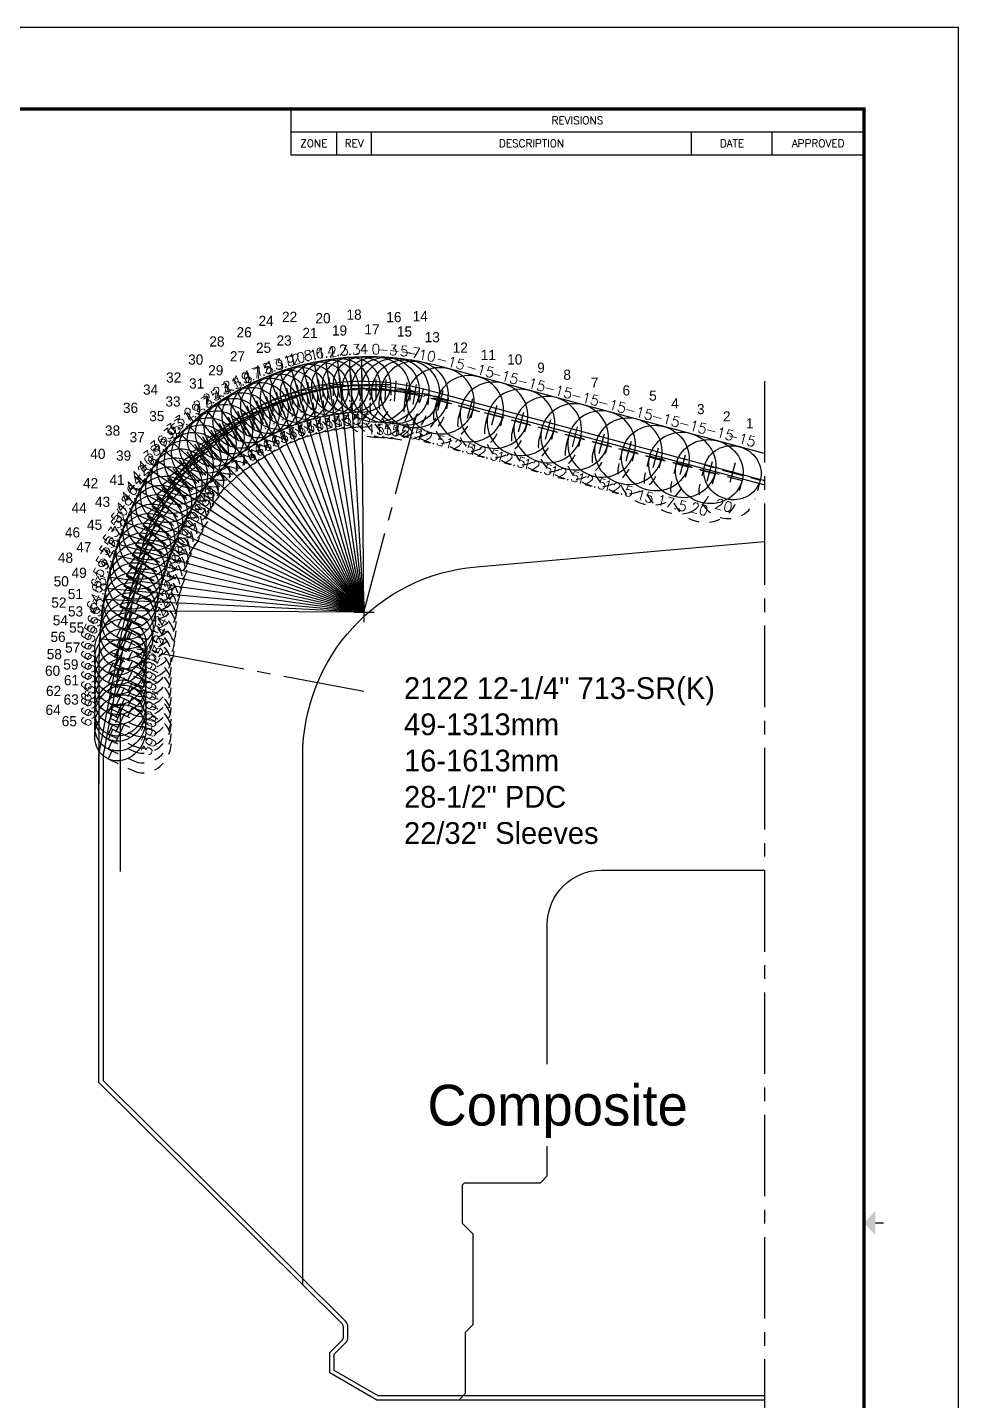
# Model space of a CAD drawing. Extents: x 34 to 102, y 11 to 33.
# Drawn here: x 93.43 to 102, y 20.35 to 32.99 of the extents above; entities that cross this region are included whole.
import ezdxf
from ezdxf.enums import TextEntityAlignment as Align

# ---------------------------------------------------------------- set-up
doc = ezdxf.new("R2010")
doc.units = 0
doc.header["$MEASUREMENT"] = 0
doc.header["$PDMODE"] = 35
doc.linetypes.add('CENTER2', pattern=[1.125, 0.75, -0.125, 0.125, -0.125])
doc.linetypes.add('HIDDEN2', pattern=[0.1875, 0.125, -0.0625])
doc.layers.get('0').update_dxf_attribs({"linetype": 'CONTINUOUS'})
doc.layers.get('Defpoints').update_dxf_attribs({"color": 10, "linetype": 'CONTINUOUS'})
for name, color, linetype in [('Blade1', 40, 'CONTINUOUS'), ('Blade3', 210, 'CONTINUOUS'), ('Blade5', 112, 'CONTINUOUS'), ('CDG-37977R1', 7, 'CONTINUOUS'), ('CLine', 5, 'CENTER2'), ('TEXT', 3, 'CONTINUOUS'), ('Title Block', 7, 'CONTINUOUS')]:
    doc.layers.add(name, color=color, linetype=linetype)
for name, color, linetype, true_color in [('Blade2', 7, 'CONTINUOUS', 0xcccc00), ('Blade4', 7, 'CONTINUOUS', 0x00cccc), ('Blade6', 190, 'CONTINUOUS', 0x7f00ff), ('Blade7', 7, 'CONTINUOUS', 0xcc00cc)]:
    doc.layers.add(name, color=color, linetype=linetype, true_color=true_color)
doc.layers.add('Non Print Text', color=3, linetype='CONTINUOUS', plot=False)
doc.styles.add('RomanD', font='romand.shx', dxfattribs={"width": 0.9})
doc.styles.add('RomanS', font='romans')

# ---------------------------------------------------------------- blocks, each defined once
blk = doc.blocks.new('CMark')
at = {"layer": 'CLine'}
for p, q in [((-0.094, 0), (0.094, 0)), ((0, 0.094), (0, -0.094))]:
    blk.add_line(p, q, dxfattribs=at)
blk = doc.blocks.new('1313@20')
for p, q in [((-0.17, 0), (-0.265, 0)), ((0.171, 0), (0.264, 0))]:
    blk.add_line(p, q)
at = {"color": 8, "linetype": 'HIDDEN2', "ltscale": 0.5}
blk.add_line((-0.265, 0), (-0.265, -0.178), dxfattribs=at)
at = {"color": 8, "linetype": 'HIDDEN2', "ltscale": 0.5, "flags": 128}
blk.add_lwpolyline([(0.264, 0), (0.264, -0.178)], dxfattribs=at)
blk.add_ellipse((0, 0), major_axis=(0.264, 0), ratio=0.939693)
at = {"color": 8, "linetype": 'HIDDEN2', "ltscale": 0.5}
blk.add_ellipse((0, -0.178), major_axis=(0.264, 0), ratio=0.939693, start_param=3.141593, end_param=6.283185, dxfattribs=at)
blk.add_blockref('CMark', (0, 0))
at = {"style": 'RomanS'}
blk.add_text('20', height=0.094, dxfattribs=at).set_placement((0, -0.311), align=Align.MIDDLE_CENTER)
blk.add_attdef('ANG', text='', height=0.094, dxfattribs=at).set_placement((0, 0.251), align=Align.BOTTOM_CENTER)
blk = doc.blocks.new('1613@12.5')
for p, q in [((-0.17, 0), (-0.312, 0)), ((0.171, 0), (0.312, 0))]:
    blk.add_line(p, q)
at = {"color": 8, "linetype": 'HIDDEN2', "ltscale": 0.5}
blk.add_line((-0.312, 0), (-0.312, -0.09), dxfattribs=at)
at = {"color": 8, "linetype": 'HIDDEN2', "ltscale": 0.5, "flags": 128}
blk.add_lwpolyline([(0.312, 0.022), (0.312, -0.09)], dxfattribs=at)
blk.add_ellipse((0, 0), major_axis=(-0.312, 0), ratio=0.97632, start_param=3.141593, end_param=9.424778)
at = {"color": 8, "linetype": 'HIDDEN2', "ltscale": 0.5}
blk.add_ellipse((0, -0.09), major_axis=(-0.312, 0), ratio=0.97632, start_param=0, end_param=3.141593, dxfattribs=at)
blk.add_blockref('CMark', (0, 0))
at = {"style": 'RomanS'}
blk.add_text('12.5', height=0.094, dxfattribs=at).set_placement((0, -0.355), align=Align.MIDDLE_CENTER)
blk.add_attdef('ANG', text='', height=0.094, dxfattribs=at).set_placement((0, 0.298), align=Align.BOTTOM_CENTER)
blk = doc.blocks.new('1313@15')
for p, q in [((-0.17, 0), (-0.265, 0)), ((0.171, 0), (0.264, 0))]:
    blk.add_line(p, q)
at = {"color": 8, "linetype": 'HIDDEN2', "ltscale": 0.5}
blk.add_line((-0.265, 0), (-0.265, -0.135), dxfattribs=at)
at = {"color": 8, "linetype": 'HIDDEN2', "ltscale": 0.5, "flags": 128}
blk.add_lwpolyline([(0.264, 0), (0.264, -0.135)], dxfattribs=at)
blk.add_ellipse((0, 0), major_axis=(0.264, 0), ratio=0.965926)
at = {"color": 8, "linetype": 'HIDDEN2', "ltscale": 0.5}
blk.add_ellipse((0, -0.135), major_axis=(0.264, 0), ratio=0.965926, start_param=3.141593, end_param=6.283185, dxfattribs=at)
blk.add_blockref('CMark', (0, 0))
at = {"style": 'RomanS'}
blk.add_text('15', height=0.094, dxfattribs=at).set_placement((0, -0.318), align=Align.MIDDLE_CENTER)
blk.add_attdef('ANG', text='', height=0.094, dxfattribs=at).set_placement((0, 0.251), align=Align.BOTTOM_CENTER)
blk = doc.blocks.new('1313@17')
for p, q in [((-0.17, 0), (-0.265, 0)), ((0.171, 0), (0.264, 0))]:
    blk.add_line(p, q)
at = {"color": 8, "linetype": 'HIDDEN2', "ltscale": 0.5}
blk.add_line((-0.265, 0), (-0.265, -0.152), dxfattribs=at)
at = {"color": 8, "linetype": 'HIDDEN2', "ltscale": 0.5, "flags": 128}
blk.add_lwpolyline([(0.264, 0), (0.264, -0.152)], dxfattribs=at)
blk.add_ellipse((0, 0), major_axis=(0.264, 0), ratio=0.956305)
at = {"color": 8, "linetype": 'HIDDEN2', "ltscale": 0.5}
blk.add_ellipse((0, -0.152), major_axis=(0.264, 0), ratio=0.92388, start_param=3.141593, end_param=6.283185, dxfattribs=at)
blk.add_blockref('CMark', (0, 0))
at = {"style": 'RomanS'}
blk.add_text('17', height=0.094, dxfattribs=at).set_placement((0, -0.311), align=Align.MIDDLE_CENTER)
blk.add_attdef('ANG', text='', height=0.094, dxfattribs=at).set_placement((0, 0.251), align=Align.BOTTOM_CENTER)
blk = doc.blocks.new('1313@19')
for p, q in [((-0.17, 0), (-0.265, 0)), ((0.171, 0), (0.264, 0))]:
    blk.add_line(p, q)
at = {"color": 8, "linetype": 'HIDDEN2', "ltscale": 0.5}
blk.add_line((-0.265, 0), (-0.265, -0.199), dxfattribs=at)
at = {"color": 8, "linetype": 'HIDDEN2', "ltscale": 0.5, "flags": 128}
blk.add_lwpolyline([(0.264, 0), (0.264, -0.199)], dxfattribs=at)
blk.add_ellipse((0, 0), major_axis=(0.264, 0), ratio=0.945519)
at = {"color": 8, "linetype": 'HIDDEN2', "ltscale": 0.5}
blk.add_ellipse((0, -0.199), major_axis=(0.264, 0), ratio=0.92388, start_param=3.141593, end_param=6.283185, dxfattribs=at)
blk.add_blockref('CMark', (0, 0))
at = {"style": 'RomanS'}
blk.add_text('19', height=0.094, dxfattribs=at).set_placement((0, -0.311), align=Align.MIDDLE_CENTER)
blk.add_attdef('ANG', text='', height=0.094, dxfattribs=at).set_placement((0, 0.251), align=Align.BOTTOM_CENTER)
blk = doc.blocks.new('1313@22')
for p, q in [((-0.17, 0), (-0.265, 0)), ((0.171, 0), (0.264, 0))]:
    blk.add_line(p, q)
at = {"color": 8, "linetype": 'HIDDEN2', "ltscale": 0.5}
blk.add_line((-0.265, 0), (-0.265, -0.195), dxfattribs=at)
at = {"color": 8, "linetype": 'HIDDEN2', "ltscale": 0.5, "flags": 128}
blk.add_lwpolyline([(0.264, 0), (0.264, -0.195)], dxfattribs=at)
blk.add_ellipse((0, 0), major_axis=(0.264, 0), ratio=0.927184)
at = {"color": 8, "linetype": 'HIDDEN2', "ltscale": 0.5}
blk.add_ellipse((0, -0.195), major_axis=(0.264, 0), ratio=0.927184, start_param=3.141593, end_param=6.283185, dxfattribs=at)
blk.add_blockref('CMark', (0, 0))
at = {"style": 'RomanS'}
blk.add_text('22', height=0.094, dxfattribs=at).set_placement((0, -0.318), align=Align.MIDDLE_CENTER)
blk.add_attdef('ANG', text='', height=0.094, dxfattribs=at).set_placement((0, 0.251), align=Align.BOTTOM_CENTER)
blk = doc.blocks.new('1313@25')
for p, q in [((-0.17, 0), (-0.265, 0)), ((0.171, 0), (0.264, 0))]:
    blk.add_line(p, q)
at = {"color": 8, "linetype": 'HIDDEN2', "ltscale": 0.5}
blk.add_line((-0.265, 0), (-0.265, -0.22), dxfattribs=at)
at = {"color": 8, "linetype": 'HIDDEN2', "ltscale": 0.5, "flags": 128}
blk.add_lwpolyline([(0.264, 0), (0.264, -0.22)], dxfattribs=at)
blk.add_ellipse((0, 0), major_axis=(0.264, 0), ratio=0.906308)
at = {"color": 8, "linetype": 'HIDDEN2', "ltscale": 0.5}
blk.add_ellipse((0, -0.22), major_axis=(0.264, 0), ratio=0.906308, start_param=3.141593, end_param=6.283185, dxfattribs=at)
blk.add_blockref('CMark', (0, 0))
at = {"style": 'RomanS'}
blk.add_text('25', height=0.094, dxfattribs=at).set_placement((0, -0.302), align=Align.MIDDLE_CENTER)
blk.add_attdef('ANG', text='', height=0.094, dxfattribs=at).set_placement((0, 0.251), align=Align.BOTTOM_CENTER)
blk = doc.blocks.new('1313@30')
for p, q in [((-0.17, 0), (-0.265, 0)), ((0.171, 0), (0.264, 0))]:
    blk.add_line(p, q)
at = {"color": 8, "linetype": 'HIDDEN2', "ltscale": 0.5}
blk.add_line((-0.265, 0), (-0.265, -0.26), dxfattribs=at)
at = {"color": 8, "linetype": 'HIDDEN2', "ltscale": 0.5, "flags": 128}
blk.add_lwpolyline([(0.264, 0), (0.264, -0.26)], dxfattribs=at)
blk.add_ellipse((0, 0), major_axis=(0.264, 0), ratio=0.866025)
at = {"color": 8, "linetype": 'HIDDEN2', "ltscale": 0.5}
blk.add_ellipse((0, -0.26), major_axis=(0.264, 0), ratio=0.866025, start_param=3.141593, end_param=6.283185, dxfattribs=at)
blk.add_blockref('CMark', (0, 0))
at = {"style": 'RomanS'}
blk.add_text('30', height=0.094, dxfattribs=at).set_placement((0, -0.292), align=Align.MIDDLE_CENTER)
blk.add_attdef('ANG', text='', height=0.094, dxfattribs=at).set_placement((0, 0.251), align=Align.BOTTOM_CENTER)
blk = doc.blocks.new('1313@16')
for p, q in [((-0.17, 0), (-0.265, 0)), ((0.171, 0), (0.264, 0))]:
    blk.add_line(p, q)
at = {"color": 8, "linetype": 'HIDDEN2', "ltscale": 0.5}
blk.add_line((-0.265, 0), (-0.265, -0.143), dxfattribs=at)
at = {"color": 8, "linetype": 'HIDDEN2', "ltscale": 0.5, "flags": 128}
blk.add_lwpolyline([(0.264, 0), (0.264, -0.143)], dxfattribs=at)
blk.add_ellipse((0, 0), major_axis=(0.264, 0), ratio=0.961262)
at = {"color": 8, "linetype": 'HIDDEN2', "ltscale": 0.5}
blk.add_ellipse((0, -0.143), major_axis=(0.264, 0), ratio=0.961262, start_param=3.141593, end_param=6.283185, dxfattribs=at)
blk.add_blockref('CMark', (0, 0))
at = {"style": 'RomanS'}
blk.add_text('16', height=0.094, dxfattribs=at).set_placement((0, -0.318), align=Align.MIDDLE_CENTER)
blk.add_attdef('ANG', text='', height=0.094, dxfattribs=at).set_placement((0, 0.251), align=Align.BOTTOM_CENTER)
blk = doc.blocks.new('1313@18')
for p, q in [((-0.17, 0), (-0.265, 0)), ((0.171, 0), (0.264, 0))]:
    blk.add_line(p, q)
at = {"color": 8, "linetype": 'HIDDEN2', "ltscale": 0.5}
blk.add_line((-0.265, 0), (-0.265, -0.161), dxfattribs=at)
at = {"color": 8, "linetype": 'HIDDEN2', "ltscale": 0.5, "flags": 128}
blk.add_lwpolyline([(0.264, 0), (0.264, -0.161)], dxfattribs=at)
blk.add_ellipse((0, 0), major_axis=(0.264, 0), ratio=0.951057)
at = {"color": 8, "linetype": 'HIDDEN2', "ltscale": 0.5}
blk.add_ellipse((0, -0.161), major_axis=(0.264, 0), ratio=0.951057, start_param=3.141593, end_param=6.283185, dxfattribs=at)
blk.add_blockref('CMark', (0, 0))
at = {"style": 'RomanS'}
blk.add_text('18', height=0.094, dxfattribs=at).set_placement((0, -0.318), align=Align.MIDDLE_CENTER)
blk.add_attdef('ANG', text='', height=0.094, dxfattribs=at).set_placement((0, 0.251), align=Align.BOTTOM_CENTER)
blk = doc.blocks.new('1313@21')
for p, q in [((-0.17, 0), (-0.265, 0)), ((0.171, 0), (0.264, 0))]:
    blk.add_line(p, q)
at = {"color": 8, "linetype": 'HIDDEN2', "ltscale": 0.5}
blk.add_line((-0.265, 0), (-0.265, -0.199), dxfattribs=at)
at = {"color": 8, "linetype": 'HIDDEN2', "ltscale": 0.5, "flags": 128}
blk.add_lwpolyline([(0.264, 0), (0.264, -0.199)], dxfattribs=at)
blk.add_ellipse((0, 0), major_axis=(0.264, 0), ratio=0.93358)
at = {"color": 8, "linetype": 'HIDDEN2', "ltscale": 0.5}
blk.add_ellipse((0, -0.199), major_axis=(0.264, 0), ratio=0.92388, start_param=3.141593, end_param=6.283185, dxfattribs=at)
blk.add_blockref('CMark', (0, 0))
at = {"style": 'RomanS'}
blk.add_text('21', height=0.094, dxfattribs=at).set_placement((0, -0.311), align=Align.MIDDLE_CENTER)
blk.add_attdef('ANG', text='', height=0.094, dxfattribs=at).set_placement((0, 0.251), align=Align.BOTTOM_CENTER)
blk = doc.blocks.new('1313@24')
for p, q in [((-0.17, 0), (-0.265, 0)), ((0.171, 0), (0.264, 0))]:
    blk.add_line(p, q)
at = {"color": 8, "linetype": 'HIDDEN2', "ltscale": 0.5}
blk.add_line((-0.265, 0), (-0.265, -0.212), dxfattribs=at)
at = {"color": 8, "linetype": 'HIDDEN2', "ltscale": 0.5, "flags": 128}
blk.add_lwpolyline([(0.264, 0), (0.264, -0.212)], dxfattribs=at)
blk.add_ellipse((0, 0), major_axis=(0.264, 0), ratio=0.913535)
at = {"color": 8, "linetype": 'HIDDEN2', "ltscale": 0.5}
blk.add_ellipse((0, -0.212), major_axis=(0.264, 0), ratio=0.913535, start_param=3.141593, end_param=6.283185, dxfattribs=at)
blk.add_blockref('CMark', (0, 0))
at = {"style": 'RomanS'}
blk.add_text('24', height=0.094, dxfattribs=at).set_placement((0, -0.318), align=Align.MIDDLE_CENTER)
blk.add_attdef('ANG', text='', height=0.094, dxfattribs=at).set_placement((0, 0.251), align=Align.BOTTOM_CENTER)
blk = doc.blocks.new('1313@23')
for p, q in [((-0.17, 0), (-0.265, 0)), ((0.171, 0), (0.264, 0))]:
    blk.add_line(p, q)
at = {"color": 8, "linetype": 'HIDDEN2', "ltscale": 0.5}
blk.add_line((-0.265, 0), (-0.265, -0.199), dxfattribs=at)
at = {"color": 8, "linetype": 'HIDDEN2', "ltscale": 0.5, "flags": 128}
blk.add_lwpolyline([(0.264, 0), (0.264, -0.199)], dxfattribs=at)
blk.add_ellipse((0, 0), major_axis=(0.264, 0), ratio=0.920505)
at = {"color": 8, "linetype": 'HIDDEN2', "ltscale": 0.5}
blk.add_ellipse((0, -0.199), major_axis=(0.264, 0), ratio=0.92388, start_param=3.141593, end_param=6.283185, dxfattribs=at)
blk.add_blockref('CMark', (0, 0))
at = {"style": 'RomanS'}
blk.add_text('23', height=0.094, dxfattribs=at).set_placement((0, -0.311), align=Align.MIDDLE_CENTER)
blk.add_attdef('ANG', text='', height=0.094, dxfattribs=at).set_placement((0, 0.251), align=Align.BOTTOM_CENTER)
blk = doc.blocks.new('1613@15')
for p, q in [((-0.17, 0), (-0.312, 0)), ((0.171, 0), (0.312, 0))]:
    blk.add_line(p, q)
at = {"color": 8, "linetype": 'HIDDEN2', "ltscale": 0.5}
blk.add_line((-0.312, 0), (-0.312, -0.135), dxfattribs=at)
at = {"color": 8, "linetype": 'HIDDEN2', "ltscale": 0.5, "flags": 128}
blk.add_lwpolyline([(0.312, 0), (0.312, -0.135)], dxfattribs=at)
blk.add_ellipse((0, 0), major_axis=(-0.312, 0), ratio=0.965926, start_param=-3.141592653589793, end_param=3.141592653589793)
at = {"color": 8, "linetype": 'HIDDEN2', "ltscale": 0.5}
blk.add_ellipse((0, -0.135), major_axis=(-0.312, 0), ratio=0.965926, start_param=0, end_param=3.141593, dxfattribs=at)
blk.add_blockref('CMark', (0, 0))
at = {"style": 'RomanS'}
blk.add_text('15', height=0.094, dxfattribs=at).set_placement((0, -0.364), align=Align.MIDDLE_CENTER)
blk.add_attdef('ANG', text='', height=0.094, dxfattribs=at).set_placement((0, 0.298), align=Align.BOTTOM_CENTER)
blk = doc.blocks.new('1613@20')
for p, q in [((-0.17, 0), (-0.312, 0)), ((0.171, 0), (0.312, 0))]:
    blk.add_line(p, q)
at = {"color": 8, "linetype": 'HIDDEN2', "ltscale": 0.5}
blk.add_line((-0.312, 0), (-0.312, -0.178), dxfattribs=at)
at = {"color": 8, "linetype": 'HIDDEN2', "ltscale": 0.5, "flags": 128}
blk.add_lwpolyline([(0.312, 0), (0.312, -0.178)], dxfattribs=at)
blk.add_ellipse((0, 0), major_axis=(-0.312, 0), ratio=0.939693, start_param=-3.141592653589793, end_param=3.141592653589793)
at = {"color": 8, "linetype": 'HIDDEN2', "ltscale": 0.5}
blk.add_ellipse((0, -0.178), major_axis=(-0.312, 0), ratio=0.939693, start_param=0, end_param=3.141593, dxfattribs=at)
blk.add_blockref('CMark', (0, 0))
at = {"style": 'RomanS'}
blk.add_text('20', height=0.094, dxfattribs=at).set_placement((0, -0.356), align=Align.MIDDLE_CENTER)
blk.add_attdef('ANG', text='', height=0.094, dxfattribs=at).set_placement((0, 0.298), align=Align.BOTTOM_CENTER)
blk = doc.blocks.new('1613@17.5')
for p, q in [((-0.17, 0), (-0.312, 0)), ((0.171, 0), (0.312, 0))]:
    blk.add_line(p, q)
at = {"color": 8, "linetype": 'HIDDEN2', "ltscale": 0.5}
blk.add_line((-0.312, 0), (-0.312, -0.159), dxfattribs=at)
at = {"color": 8, "linetype": 'HIDDEN2', "ltscale": 0.5, "flags": 128}
blk.add_lwpolyline([(0.312, 0), (0.312, -0.159)], dxfattribs=at)
at = {"extrusion": (0, 0, -1)}
blk.add_ellipse((0, 0), major_axis=(-0.312, 0), ratio=0.953717, start_param=-3.141592653589793, end_param=3.141592653589793, dxfattribs=at)
at = {"color": 8, "linetype": 'HIDDEN2', "ltscale": 0.5}
blk.add_ellipse((0, -0.159), major_axis=(0.312, 0), ratio=0.953717, start_param=3.141593, end_param=6.283185, dxfattribs=at)
blk.add_blockref('CMark', (0, 0))
at = {"style": 'RomanS'}
blk.add_text('17.5', height=0.094, dxfattribs=at).set_placement((0, -0.364), align=Align.MIDDLE_CENTER)
blk.add_attdef('ANG', text='', height=0.094, dxfattribs=at).set_placement((0, 0.298), align=Align.BOTTOM_CENTER)
blk = doc.blocks.new('COT_Dblock')
at = {"layer": 'Defpoints'}
blk.add_point((33.812, 21.812), dxfattribs=at)
at = {"layer": 'Title Block'}
for p, q in [((27.857, 21.25), (27.857, 20.828)), ((27.857, 21.039), (33.13, 21.039)), ((28.278, 20.828), (28.278, 21.039)), ((28.599, 20.828), (28.599, 21.039)), ((31.544, 20.828), (31.544, 21.039)), ((32.286, 20.828), (32.286, 21.039)), ((27.857, 20.828), (33.13, 20.828))]:
    blk.add_line(p, q, dxfattribs=at)
at = {"layer": 'Title Block', "color": 8}
blk.add_lwpolyline([(0, 0), (34, 0), (34, 22), (0, 22)], close=True, dxfattribs=at)
at = {"layer": 'Title Block', "const_width": 0.03}
blk.add_lwpolyline([(33.13, 21.25), (0.87, 21.25), (0.87, 0.75), (33.13, 0.75)], close=True, dxfattribs=at)
at = {"layer": 'Title Block', "const_width": 0.015}
blk.add_lwpolyline([(33.31, 11), (33.235, 11)], dxfattribs=at)
at = {"layer": 'Title Block'}
blk.add_solid([(33.235, 10.887), (33.235, 11.113), (33.13, 11)], dxfattribs=at)
at = {"layer": 'Title Block', "style": 'RomanS'}
for s, height, p in [('REVISIONS', 0.0703, (30.493, 21.145)), ('ZONE', 0.0703, (28.067, 20.934)), ('REV', 0.0703, (28.439, 20.934)), ('DESCRIPTION', 0.07031, (30.071, 20.934)), ('DATE', 0.0703, (31.915, 20.934)), ('APPROVED', 0.0703, (32.708, 20.934))]:
    blk.add_text(s, height=height, dxfattribs=at).set_placement(p, align=Align.MIDDLE_CENTER)
at = {"layer": 'Title Block', "color": 1, "style": 'RomanS', "flags": 8}
for tag, p in [('FNAME', (0.62, 3.75)), ('REVDATE', (0.62, 2.25)), ('USER', (0.62, 0.75))]:
    blk.add_attdef(tag, text='', height=0.047, rotation=90, dxfattribs=at).set_placement(p, align=Align.BOTTOM_LEFT)
at = {"layer": 'Title Block', "color": 3, "style": 'RomanS', "flags": 8}
blk.add_attdef('DRAWN', text='', height=0.11, dxfattribs=at).set_placement((28.7, 1.984), align=Align.MIDDLE_CENTER)
for tag, p in [('DDATE', (28.356, 1.672)), ('CHECK', (28.356, 1.406)), ('MATRL', (28.356, 1.149)), ('PDATE', (28.356, 0.883)), ('SCALE', (29.896, 0.855)), ('SHEET', (32.005, 0.855))]:
    blk.add_attdef(tag, text='', height=0.094, dxfattribs=at).set_placement(p, align=Align.MIDDLE_LEFT)
at = {"layer": 'Title Block', "color": 3, "style": 'RomanD', "width": 0.9, "flags": 8}
for tag, height, p in [('TITL1', 0.125, (31.337, 1.684)), ('TITL2', 0.094, (31.337, 1.514)), ('TITL3', 0.094, (31.337, 1.374))]:
    blk.add_attdef(tag, text='', height=height, dxfattribs=at).set_placement(p, align=Align.MIDDLE_CENTER)
at = {"layer": 'Title Block', "color": 3, "style": 'RomanS', "flags": 8}
for tag, p in [('FSCM#', (30.337, 1.121)), ('DWG#', (31.81, 1.121)), ('REV#', (32.97, 1.121))]:
    blk.add_attdef(tag, text='', height=0.094, dxfattribs=at).set_placement(p, align=Align.TOP_CENTER)

msp = doc.modelspace()

# ---------------------------------------------------------------- linework, layer by layer
at = {"linetype": 'ByBlock', "flags": 128}
msp.add_lwpolyline([(95.96568, 21.41671), (95.96568, 26.28108, -0.38887873), (97.56316, 28.02442), (100.21568, 28.25648)], format="xyb", dxfattribs=at)
at = {"layer": 'Blade1'}
for q in [(96.28577, 29.93959), (95.55154, 29.73693), (94.91733, 29.32448), (94.43458, 28.73595), (94.44593, 27.98508)]:
    msp.add_line((96.52818, 27.60708), q, dxfattribs=at)
at = {"layer": 'Blade2'}
for q in [(96.39658, 29.94989), (95.65209, 29.77961), (94.99997, 29.39519), (94.5149, 28.81566), (94.22968, 28.13181)]:
    msp.add_line((96.52818, 27.60708), q, dxfattribs=at)
at = {"layer": 'Blade3'}
for q in [(96.50781, 29.95521), (95.75439, 29.81782), (95.08554, 29.46215), (94.5688, 28.90984), (94.26123, 28.23312)]:
    msp.add_line((96.52818, 27.60708), q, dxfattribs=at)
at = {"layer": 'Blade4'}
for q in [(95.85828, 29.85148), (95.17388, 29.52523), (94.62585, 29.00255), (94.29583, 28.33315), (94.12065, 27.61897)]:
    msp.add_line((96.52818, 27.60708), q, dxfattribs=at)
at = {"layer": 'Blade5'}
for q in [(95.96355, 29.88054), (95.26482, 29.58435), (94.68896, 29.09141), (94.33343, 28.43187), (94.13592, 27.72155)]:
    msp.add_line((96.52818, 27.60708), q, dxfattribs=at)
at = {"layer": 'Blade6'}
for q in [(96.07001, 29.90494), (95.35819, 29.6394), (94.76175, 29.17252), (94.37402, 28.52926), (94.15445, 27.82437)]:
    msp.add_line((96.52818, 27.60708), q, dxfattribs=at)
at = {"layer": 'Blade7'}
for q in [(96.17749, 29.92464), (95.45382, 29.69028), (94.83792, 29.25025), (94.41759, 28.62531), (94.17624, 27.92712)]:
    msp.add_line((96.52818, 27.60708), q, dxfattribs=at)
at = {"layer": 'CDG-37977R1', "color": 7, "linetype": 'Continuous', "flags": 128}
for points in [[(100.21568, 20.35708), (96.6487, 20.35708), (96.21568, 20.60708), (96.21568, 20.79458), (96.33153, 20.91043, 0.19891237), (96.34068, 20.93253), (96.34068, 21.03157, 0.199913), (96.33145, 21.05375), (94.09068, 23.27733), (94.09068, 26.29458), (94.27818, 27.29458, -0.02112914), (94.47894, 28.16943, -0.4124498), (97.07817, 29.65968), (100.21568, 28.81898)], [(96.31265, 29.68091, -0.08321104), (97.00052, 29.63788)], [(95.65912, 29.50233, -0.08177785), (96.31265, 29.68091, -0.08177785)], [(96.38245, 29.68698, -0.00000535), (96.3825, 29.68699)], [(95.10179, 29.12782, -0.08104073), (95.65912, 29.50233)], [(94.69297, 28.59663, -0.08089726), (95.10179, 29.12782)], [(94.47028, 27.98066, -0.00435385), (94.51752, 28.15885, -0.05673279), (94.69297, 28.59663)], [(94.3281, 27.34356, -0.01542111), (94.47028, 27.98066)], [(100.21568, 20.39708), (96.65941, 20.39708), (96.25568, 20.63018), (96.25568, 20.77802), (96.35981, 20.88215, 0.19891237), (96.38068, 20.93253), (96.38068, 21.03157, 0.199913), (96.35962, 21.08214), (94.13068, 23.29399), (94.13068, 26.29087), (94.31751, 27.28725, -0.00039591), (94.32057, 27.30373, -0.00039591)], [(97.40068, 20.35708), (97.46318, 20.41958), (97.46318, 20.98208), (97.53333, 21.05223), (97.53333, 21.88318), (97.43443, 21.98208), (97.43443, 22.32583, -0.41421356), (97.46568, 22.35708), (98.15318, 22.35708), (98.21568, 22.41958), (98.21568, 24.73208, -0.41421356), (98.71568, 25.23208), (100.21568, 25.23208)]]:
    msp.add_lwpolyline(points, format="xyb", dxfattribs=at)
msp.add_lwpolyline([(97.06782, 29.62104), (100.20533, 28.78035)], dxfattribs=at)
at = {"layer": 'CLine'}
msp.add_line((100.21568, 29.73208), (100.21568, 20.10708), dxfattribs=at)
at = {"layer": 'CLine', "color": 1}
for p, q in [((96.52818, 27.60708), (97.07817, 29.65968)), ((96.52818, 26.87743), (94.27818, 27.29458))]:
    msp.add_line(p, q, dxfattribs=at)
at = {"layer": 'CLine', "color": 1, "linetype": 'ByBlock'}
msp.add_line((94.28628, 26.76612), (94.28628, 25.22113), dxfattribs=at)
at = {"layer": 'CLine', "color": 1, "linetype": 'ByBlock', "flags": 128}
for points in [[(96.50781, 29.95521, 0.21573543), (94.66674, 29.06516, 0.14845437), (94.09068, 27.16773), (94.09068, 26.03277)], [(96.64943, 29.95476, 0.01427911), (96.50781, 29.95521)], [(97.21255, 29.8715, 0.05741071), (96.65104, 29.95471, 0.04116075)]]:
    msp.add_lwpolyline(points, format="xyb", dxfattribs=at)
msp.add_lwpolyline([(100.21568, 29.06682), (97.21255, 29.8715)], dxfattribs=at)
at = {"layer": 'TEXT'}
msp.add_line((94.33887, 27.34296), (94.0959, 27.35642), dxfattribs=at)

# ---------------------------------------------------------------- block references
at = {"color": 200, "linetype": 'ByBlock'}
msp.add_blockref('CMark', (96.52818, 27.60708), dxfattribs=at)
at = {"layer": 'Blade1'}
for name, p, rotation, values in [('1313@15', (96.31213, 29.68546), 4.300000000000009, {'ANG': '4.3'}), ('1613@12.5', (96.99385, 29.6092), 350.0000000000001, {'ANG': '-10'}), ('1313@15', (95.65809, 29.50458), 17.8, {'ANG': '17.8'}), ('1613@12.5', (97.72575, 29.41813), 345, {'ANG': '-15'}), ('1613@12.5', (98.46771, 29.21932), 345, {'ANG': '-15'}), ('1313@17', (95.0907, 29.13965), 31.2, {'ANG': '31.2'}), ('1613@15', (99.21052, 29.02365), 345, {'ANG': '-15'}), ('1313@20', (99.91985, 28.88877), 345, {'ANG': '-15'}), ('1313@19', (94.68528, 28.60078), 44.5, {'ANG': '44.5'}), ('1313@22', (94.44593, 27.98508), 57.60000000000001, {'ANG': '57.6'}), ('1313@25', (94.33887, 27.34296), 65, {'ANG': '65'}), ('1313@30', (94.28628, 26.72406), 65, {'ANG': '65'})]:
    msp.add_blockref(name, p, dxfattribs=dict(at, rotation=rotation)).add_auto_attribs(values)
at = {"layer": 'Blade2'}
for name, p, rotation, values in [('1313@15', (96.41091, 29.6948), 2.3, {'ANG': '2.3'}), ('1313@15', (95.74767, 29.54257), 15.9, {'ANG': '15.9'}), ('1313@17', (95.16458, 29.20259), 29.3, {'ANG': '29.3'}), ('1313@19', (94.73023, 28.68639), 42.60000000000001, {'ANG': '42.6'}), ('1313@21', (94.47251, 28.07638), 55.7, {'ANG': '55.7'}), ('1313@25', (94.346, 27.43509), 65, {'ANG': '65'}), ('1313@30', (94.28628, 26.82756), 65, {'ANG': '65'})]:
    msp.add_blockref(name, p, dxfattribs=dict(at, rotation=rotation)).add_auto_attribs(values)
at = {"layer": 'Blade3'}
for name, p, rotation, values in [('1313@15', (96.51003, 29.69973), 0.4, {'ANG': '.4'}), ('1313@15', (95.83882, 29.5766), 13.9, {'ANG': '13.9'}), ('1613@12.5', (97.23111, 29.55067), 345, {'ANG': '-15'}), ('1613@12.5', (97.97307, 29.35186), 345, {'ANG': '-15'}), ('1313@17', (95.24104, 29.26219), 27.4, {'ANG': '27.4'}), ('1613@12.5', (98.71503, 29.15305), 345, {'ANG': '-15'}), ('1613@17.5', (99.45882, 28.96107), 345, {'ANG': '-15'}), ('1313@18', (94.77901, 28.77008), 40.70000000000001, {'ANG': '40.7'}), ('1313@21', (94.5012, 28.16685), 53.8, {'ANG': '53.8'}), ('1313@24', (94.36471, 27.52647), 65, {'ANG': '65'}), ('1313@30', (94.28628, 26.92066), 65, {'ANG': '65'})]:
    msp.add_blockref(name, p, dxfattribs=dict(at, rotation=rotation)).add_auto_attribs(values)
at = {"layer": 'Blade4'}
msp.add_blockref('1613@15', (96.63897, 29.65298), dxfattribs=at).add_auto_attribs({'ANG': '0'})
for name, p, rotation, values in [('1313@15', (95.93136, 29.60661), 12, {'ANG': '12'}), ('1313@16', (95.32069, 29.3173), 25.4, {'ANG': '25.4'}), ('1313@18', (94.82933, 28.85329), 38.8, {'ANG': '38.8'}), ('1313@20', (94.53382, 28.25574), 52.00000000000001, {'ANG': '52'}), ('1313@24', (94.3659, 27.61776), 64.80000000000001, {'ANG': '64.8'}), ('1313@30', (94.28628, 27.01216), 65, {'ANG': '65'})]:
    msp.add_blockref(name, p, dxfattribs=dict(at, rotation=rotation)).add_auto_attribs(values)
at = {"layer": 'Blade5'}
for name, p, rotation, values in [('1313@15', (96.02514, 29.63255), 10.10000000000001, {'ANG': '10.1'}), ('1613@15', (96.7266, 29.6486), 357, {'ANG': '-3'}), ('1613@12.5', (97.50258, 29.47793), 345, {'ANG': '-15'}), ('1313@16', (95.40184, 29.36989), 23.5, {'ANG': '23.5'}), ('1613@12.5', (98.22039, 29.28559), 345, {'ANG': '-15'}), ('1613@12.5', (98.96235, 29.08678), 345, {'ANG': '-15'}), ('1313@18', (94.88528, 28.93297), 36.9, {'ANG': '36.9'}), ('1613@20', (99.70728, 28.89903), 345, {'ANG': '-15'}), ('1313@20', (94.5676, 28.34387), 50.1, {'ANG': '50.1'}), ('1313@23', (94.38231, 27.70976), 63, {'ANG': '63'}), ('1313@30', (94.28628, 27.10586), 65, {'ANG': '65'}), ('1313@30', (94.28628, 26.49587), 65, {'ANG': '65'})]:
    msp.add_blockref(name, p, dxfattribs=dict(at, rotation=rotation)).add_auto_attribs(values)
at = {"layer": 'Blade6'}
for name, p, rotation, values in [('1313@15', (96.11998, 29.65436), 8.100000000000001, {'ANG': '8.1'}), ('1613@15', (96.81508, 29.64045), 355, {'ANG': '-5'}), ('1313@16', (95.48514, 29.41887), 21.6, {'ANG': '21.6'}), ('1313@17', (94.95149, 29.00437), 35, {'ANG': '35'}), ('1313@20', (94.60388, 28.43086), 48.3, {'ANG': '48.3'}), ('1313@23', (94.39992, 27.8019), 61.20000000000001, {'ANG': '61.2'}), ('1313@30', (94.28628, 27.19696), 65, {'ANG': '65'}), ('1313@30', (94.28628, 26.58697), 65, {'ANG': '65'})]:
    msp.add_blockref(name, p, dxfattribs=dict(at, rotation=rotation)).add_auto_attribs(values)
at = {"layer": 'Blade7'}
for name, p, rotation, values in [('1313@15', (96.21571, 29.67201), 6.2, {'ANG': '6.2'}), ('1613@15', (96.91224, 29.62723), 353, {'ANG': '-7'}), ('1313@16', (95.57044, 29.46416), 19.7, {'ANG': '19.7'}), ('1313@17', (95.01967, 29.07357), 33.1, {'ANG': '33.1'}), ('1313@19', (94.64397, 28.5161), 46.4, {'ANG': '46.4'}), ('1313@22', (94.42185, 27.8937), 59.39999999999999, {'ANG': '59.4'}), ('1313@30', (94.28628, 27.28626), 65, {'ANG': '65'}), ('1313@30', (94.28628, 26.67627), 65, {'ANG': '65'})]:
    msp.add_blockref(name, p, dxfattribs=dict(at, rotation=rotation)).add_auto_attribs(values)
at = {"layer": 'Title Block'}
msp.add_blockref('COT_Dblock', (68, 10.98594), dxfattribs=at)

# ---------------------------------------------------------------- texts
at = {"layer": 'Blade1'}
for s, p in [('20', (96.08225, 30.26423)), ('13', (97.08811, 30.08951)), ('27', (95.29474, 29.91331)), ('10', (97.8469, 29.88488)), ('34', (94.49605, 29.60687)), ('7', (98.61615, 29.67076)), ('4', (99.35579, 29.48054)), ('1', (100.04365, 29.29618)), ('41', (94.18735, 28.77693)), ('48', (93.71244, 28.06079)), ('55', (93.81576, 27.41742)), ('62', (93.60299, 26.83449))]:
    msp.add_text(s, height=0.09375, dxfattribs=at).set_placement(p)
at = {"layer": 'Blade2'}
for s, p in [('26', (95.35675, 30.13461)), ('19', (96.23422, 30.15099)), ('33', (94.70178, 29.49815)), ('40', (94.0107, 29.0159)), ('47', (93.88155, 28.1566)), ('54', (93.66575, 27.48472)), ('61', (93.76762, 26.93318))]:
    msp.add_text(s, height=0.09375, dxfattribs=at).set_placement(p)
at = {"layer": 'Blade3'}
for s, p in [('18', (96.36838, 30.29662)), ('25', (95.53528, 29.99207)), ('12', (97.34529, 29.99365)), ('9', (98.12326, 29.80888)), ('32', (94.70824, 29.71882)), ('6', (98.90796, 29.59972)), ('3', (99.59279, 29.42797)), ('39', (94.24723, 28.99974)), ('46', (93.77707, 28.29331)), ('53', (93.80507, 27.56669)), ('60', (93.5939, 27.0202))]:
    msp.add_text(s, height=0.09375, dxfattribs=at).set_placement(p)
at = {"layer": 'Blade4'}
for s, p in [('24', (95.55859, 30.23999)), ('17', (96.53321, 30.16112)), ('31', (94.9199, 29.66357)), ('38', (94.14598, 29.2301)), ('45', (93.98054, 28.36356)), ('52', (93.65212, 27.64743)), ('59', (93.76191, 27.07802))]:
    msp.add_text(s, height=0.09375, dxfattribs=at).set_placement(p)
at = {"layer": 'Blade5'}
for s, p in [('16', (96.73452, 30.27431)), ('23', (95.72416, 30.0589)), ('30', (94.91128, 29.88317)), ('11', (97.6038, 29.92636)), ('8', (98.36362, 29.7439)), ('5', (99.15285, 29.55151)), ('2', (99.83216, 29.3605)), ('37', (94.37218, 29.16982)), ('44', (93.83836, 28.51965)), ('51', (93.80399, 27.72709)), ('58', (93.61009, 27.17307)), ('65', (93.74796, 26.55652))]:
    msp.add_text(s, height=0.09375, dxfattribs=at).set_placement(p)
at = {"layer": 'Blade6'}
for s, p in [('22', (95.77517, 30.27631)), ('15', (96.83171, 30.14167)), ('29', (95.09547, 29.78521)), ('36', (94.31078, 29.44002)), ('43', (94.05379, 28.57455)), ('50', (93.67366, 27.84335)), ('57', (93.7789, 27.2337)), ('64', (93.59882, 26.65997))]:
    msp.add_text(s, height=0.09375, dxfattribs=at).set_placement(p)
at = {"layer": 'Blade7'}
for s, p in [('14', (96.97717, 30.28252)), ('21', (95.96275, 30.12836)), ('28', (95.10624, 30.05002)), ('35', (94.55314, 29.36359)), ('42', (93.94392, 28.74571)), ('49', (93.83846, 27.92193)), ('56', (93.64454, 27.33195)), ('63', (93.76501, 26.75524))]:
    msp.add_text(s, height=0.09375, dxfattribs=at).set_placement(p)

# ---------------------------------------------------------------- next in the draw order: texts
at = {"layer": 'Non Print Text', "attachment_point": 1, "bg_fill": 3, "box_fill_scale": 1.5, "bg_fill_color": 256, "bg_fill_transparency": 0}
for s, width, insert, char_height in [('2122 12-1/4" 713-SR(K)\\P49-1313mm\\P16-1613mm\\P28-1/2" PDC\\P22/32" Sleeves', 2.8907072, (96.89773, 27.00768), 0.2), ('Composite', 2.48988, (97.11267, 23.25759), 0.375)]:
    msp.add_mtext_dynamic_manual_height_columns(s, width=width, gutter_width=1, heights=[0], dxfattribs=dict(at, insert=insert, char_height=char_height))

doc.saveas('drawing.dxf')
